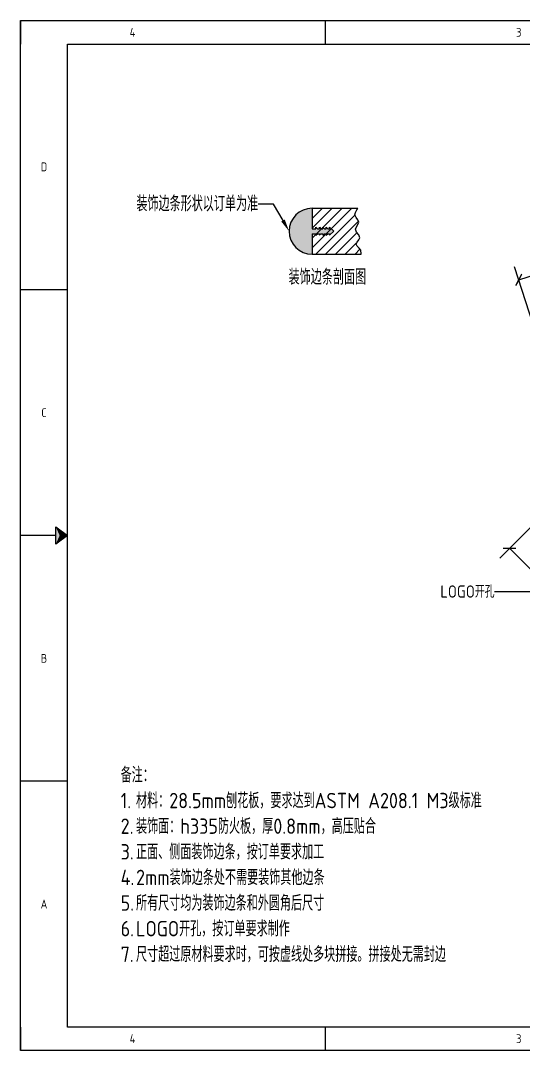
# Model space of a CAD drawing. Header units: millimetres. Extents: x 334 to 23266, y -22310 to 9660.
# Drawn here: x 18429 to 20067, y 6309 to 9660 of the extents above; entities that cross this region are included whole.
import ezdxf
from ezdxf import colors
from ezdxf.entities.mleader import LeaderData, LeaderLine
from ezdxf.enums import TextEntityAlignment as Align
from ezdxf.math import Vec2, Vec3

# ---------------------------------------------------------------- set-up
doc = ezdxf.new("R2010")
doc.units = ezdxf.units.MM
doc.header["$MEASUREMENT"] = 0
doc.layers.get('Defpoints').update_dxf_attribs({"color": 252})
for name, color, linetype in [('DIM', 2, 'Continuous'), ('Remark', 255, 'Continuous'), ('TITLEBLOCK', 255, 'Continuous')]:
    doc.layers.add(name, color=color, linetype=linetype)
doc.styles.add('Dartop Text Style', font='gbenor.shx', dxfattribs={"bigfont": 'gbcbig.shx'})
doc.dimstyles.new('Dartop DIM Style', dxfattribs={"dimscale": 20, "dimtxt": 2.5, "dimasz": 1.5, "dimexe": 2.25, "dimexo": 2, "dimtad": 1, "dimdsep": 46, "dimtxsty": 'Dartop Text Style', "dimblk": 'ARCHTICK', "dimcen": 0.09, "dimadec": 1, "dimazin": 0, "dimtfac": 1, "dimtofl": 0, "dimtmove": 0, "dimatfit": 1, "dimfxl": 1, "dimtolj": 1, "dimtzin": 0, "dimarcsym": 0})

# ---------------------------------------------------------------- blocks, each defined once
blk = doc.blocks.new('*U3')
at = {"color": 254, "linetype": 'Continuous', "extrusion": (0, 0, -1)}
for points in [[(-0.833, 11), (-0.75, 10.812), (-0.75, 11.188)], [(-0.833, 11), (-0.75, 11.188), (-1, 11)], [(-0.833, 11), (-1, 11), (-0.75, 10.812)]]:
    blk.add_solid(points, dxfattribs=at)
blk = doc.blocks.new('TitleBlock_Dartop')
for p, q in [((0, 3350.4), (4761.2, 3350.4)), ((0, 3350.4), (0, 3274.2)), ((992.1, 3274.2), (992.1, 3350.4)), ((0, 76.1), (0, 3274.2)), ((152.3, 76.1), (152.3, 3274.2)), ((152.3, 3274.2), (4685.1, 3274.2)), ((152.3, 2474.7), (0, 2474.7)), ((114.2, 1675.2), (0, 1675.2)), ((152.3, 875.7), (0, 875.7)), ((0, 76.1), (0, 0)), ((4685.1, 76.1), (152.3, 76.1)), ((992.1, 0), (992.1, 76.1)), ((4761.2, 0), (0, 0))]:
    blk.add_line(p, q)
for points in [[(0, 3350.4), (4837.4, 3350.4), (4837.4, 0), (0, 0)], [(152.3, 1675.2), (114.2, 1646.6), (114.2, 1703.7), (152.3, 1675.2)]]:
    blk.add_lwpolyline(points, close=True)
at = {"xscale": 152.2888407109637, "yscale": 152.2888407109637, "zscale": 152.2888407109637}
blk.add_blockref('*U3', (0, 0), dxfattribs=at)
at = {"style": 'Dartop Text Style'}
for s, p in [('4', (363.9, 3312.3)), ('3', (1620.3, 3312.3)), ('D', (76.1, 2874.5)), ('C', (76.1, 2074.9)), ('B', (76.1, 1275.4)), ('A', (76.1, 475.9)), ('4', (363.9, 38.1)), ('3', (1620.3, 38.1))]:
    blk.add_text(s, height=28.6, dxfattribs=at).set_placement(p, align=Align.MIDDLE_CENTER)
for tag, p, height in [('#公差', (3172.6, 852.9), 45), ('#装饰面', (3172.6, 743), 45), ('#表面面积', (3172.6, 626.8), 45), ('#材质重量', (3172.6, 506), 45), ('#型号', (3771.8, 394.4), 45), ('#品名', (3771.8, 280.3), 45), ('#设计', (3121.2, 188.5), 45), ('#图号', (3771.8, 165.8), 45), ('#版本', (4597.7, 150.5), 35), ('#审核', (3121.2, 106.9), 45), ('#比例', (3773.4, 89), 35), ('#材质', (4155.2, 87.2), 35), ('#INDEX', (4357.4, 88.3), 35), ('#PAGE', (4569.8, 86.7), 35)]:
    blk.add_attdef(tag, p, '', height=height, dxfattribs=at)
for tag, p in [('#设计日期', (3412.9, 181.7)), ('#审核日期', (3413.8, 97.7))]:
    blk.add_attdef(tag, text='', height=35, dxfattribs=at).set_placement(p, align=Align.CENTER)
blk = doc.blocks.new('Remark')
at = {"insert": (9.8, -11.6), "char_height": 50, "attachment_point": 1, "style": 'Dartop Text Style'}
blk.add_mtext_dynamic_manual_height_columns('备注：\\P\\pi-50,l50,t50;1.^I材料：28.5mm刨花板，要求达到ASTM A208.1 M3级标准\\P2.^I装饰面：h335防火板，厚0.8mm，高压贴合\\P3.^I正面、侧面装饰边条，按订单要求加工\\P4.^I2mm装饰边条处不需要装饰其他边条\\P5.^I所有尺寸均为装饰边条和外圆角后尺寸\\P6.^ILOGO开孔，按订单要求制作\\P7.^I尺寸超过原材料要求时，可按虚线处多块拼接。拼接处无需封边', width=1204.087, gutter_width=1, heights=[0], dxfattribs=at)
blk = doc.blocks.new('_ArchTick')
at = {"color": 0, "linetype": 'ByBlock', "const_width": 0.15}
blk.add_lwpolyline([(-0.5, -0.5), (0.5, 0.5)], dxfattribs=at)
blk = doc.blocks.new('*D94')
at = {"layer": 'Defpoints', "color": 0, "transparency": 16777216}
for p in [(20255.4, 8179.4, 32), (20018.9, 7942.9), (20902, 7532.8, 32)]:
    blk.add_point(p, dxfattribs=at)
at = {"layer": 'DIM', "color": 0, "lineweight": -2, "transparency": 16777216}
for p, q in [((20227.1, 8151.1), (19987.1, 7911.1)), ((20665.5, 7296.3), (20018.9, 7942.9)), ((20873.7, 7504.5), (20633.6, 7264.5))]:
    blk.add_line(p, q, dxfattribs=at)
at = {"layer": 'DIM', "color": 0, "lineweight": -2, "transparency": 16777216, "xscale": 30, "yscale": 30, "zscale": 30}
for p, rotation in [((20018.9, 7942.9), 135.0000000000037), ((20665.5, 7296.3), 315.0000000000037)]:
    blk.add_blockref('_ArchTick', p, dxfattribs=dict(at, rotation=rotation))
at = {"layer": 'DIM', "color": 0, "transparency": 16777216, "char_height": 50, "attachment_point": 5, "rotation": 315, "style": 'Dartop Text Style'}
for s, insert in [('\\A1;914.4', (20368.7, 7646.1)), ('\\A1;[36]', (20314.9, 7592.3))]:
    blk.add_mtext(s, dxfattribs=dict(at, insert=insert))
blk = doc.blocks.new('*D93')
at = {"layer": 'Defpoints', "color": 0, "transparency": 16777216}
for p in [(22106.4, 9476.9), (22311.4, 8838.9, 32), (20254, 8178, 32)]:
    blk.add_point(p, dxfattribs=at)
at = {"layer": 'DIM', "color": 0, "lineweight": -2, "transparency": 16777216}
for p, q in [((22299.1, 8877), (22092.7, 9519.7)), ((20049, 8816), (22106.4, 9476.9)), ((20241.7, 8216.1), (20035.3, 8858.8))]:
    blk.add_line(p, q, dxfattribs=at)
at = {"layer": 'DIM', "color": 0, "lineweight": -2, "transparency": 16777216, "xscale": 30, "yscale": 30, "zscale": 30}
for p, rotation in [((22106.4, 9476.9), 17.80873793432705), ((20049, 8816), 197.808737934327)]:
    blk.add_blockref('_ArchTick', p, dxfattribs=dict(at, rotation=rotation))
at = {"layer": 'DIM', "color": 0, "transparency": 16777216, "char_height": 50, "attachment_point": 5, "rotation": 17.8087, "style": 'Dartop Text Style'}
for s, insert in [('\\A1;2160.92', (21066.3, 9182.1)), ('\\A1;[85.08]', (21089.5, 9109.7))]:
    blk.add_mtext(s, dxfattribs=dict(at, insert=insert))
blk = doc.blocks.new('Border')
h = blk.add_hatch(color=256)
edge = h.paths.add_edge_path()
edge.add_line((92.4, -8.2), (98.5, -8.2))
edge.add_line((98.5, -8.2), (98.5, -13.2))
edge.add_line((98.5, -13.2), (103.5, -8.2))
edge.add_line((103.5, -8.2), (109.6, -8.2))
edge.add_line((109.6, -8.2), (109.6, -13.2))
edge.add_line((109.6, -13.2), (114.6, -8.2))
edge.add_line((114.6, -8.2), (120.7, -8.2))
edge.add_line((120.7, -8.2), (120.7, -13.2))
edge.add_line((120.7, -13.2), (125.7, -8.2))
edge.add_line((125.7, -8.2), (131.8, -8.2))
edge.add_line((131.8, -8.2), (131.8, -13.2))
edge.add_line((131.8, -13.2), (145.1, 0))
edge.add_line((131.8, 13.2), (145.1, 0))
edge.add_line((131.8, 8.2), (131.8, 13.2))
edge.add_line((125.7, 8.2), (131.8, 8.2))
edge.add_line((120.7, 13.2), (125.7, 8.2))
edge.add_line((120.7, 8.2), (120.7, 13.2))
edge.add_line((114.6, 8.2), (120.7, 8.2))
edge.add_line((109.6, 13.2), (114.6, 8.2))
edge.add_line((109.6, 8.2), (109.6, 13.2))
edge.add_line((103.5, 8.2), (109.6, 8.2))
edge.add_line((98.5, 13.2), (103.5, 8.2))
edge.add_line((98.5, 8.2), (98.5, 13.2))
edge.add_line((92.4, 8.2), (98.5, 8.2))
edge.add_line((87.4, 13.2), (92.4, 8.2))
edge.add_line((87.4, 8.2), (87.4, 13.2))
edge.add_line((74.8, 8.2), (87.4, 8.2))
edge.add_line((74.8, 74.8), (74.8, 8.2))
edge.add_arc((74.8, 0), 74.8, 90, 270)
edge.add_line((74.8, -8.2), (74.8, -74.8))
edge.add_line((74.8, -8.2), (87.4, -8.2))
edge.add_line((87.4, -8.2), (87.4, -13.2))
edge.add_line((87.4, -13.2), (92.4, -8.2))
for p, q in [((74.8, 41.5), (108.1, 74.8)), ((74.8, 9.5), (140.1, 74.8)), ((74.8, -22.5), (172.1, 74.8)), ((74.8, -54.5), (204.1, 74.8)), ((74.8, 74.8), (74.8, 8.2)), ((74.8, 74.8), (223.2, 74.8)), ((215.8, 61), (220.5, 69.1)), ((220.5, 69.1), (223.2, 74.8)), ((86.6, -74.8), (214.3, 52.9)), ((214.2, 53), (215.8, 61)), ((218.1, 45.1), (214.2, 53)), ((223.9, 37.3), (218.1, 45.1)), ((226.8, 29.4), (223.9, 37.3)), ((74.8, 8.2), (87.4, 8.2)), ((87.4, 8.2), (87.4, 13.2)), ((87.4, 13.2), (92.4, 8.2)), ((92.4, 8.2), (98.5, 8.2)), ((98.5, 8.2), (98.5, 13.2)), ((98.5, 13.2), (103.5, 8.2)), ((103.5, 8.2), (109.6, 8.2)), ((109.6, 8.2), (109.6, 13.2)), ((109.6, 13.2), (114.6, 8.2)), ((114.6, 8.2), (120.7, 8.2)), ((118.6, -74.8), (225.7, 32.3)), ((120.7, 8.2), (120.7, 13.2)), ((120.7, 13.2), (125.7, 8.2)), ((125.7, 8.2), (131.8, 8.2)), ((131.8, 8.2), (131.8, 13.2)), ((131.8, 13.2), (145.1, 0)), ((131.8, -13.2), (145.1, 0)), ((215.8, 6.5), (218.7, 14.1)), ((219.6, -2.7), (215.8, 6.5)), ((218.7, 14.1), (223.9, 21.8)), ((223.9, 21.8), (226.8, 29.4)), ((74.8, -8.2), (74.8, -74.8)), ((74.8, -8.2), (87.4, -8.2)), ((87.4, -13.2), (92.4, -8.2)), ((87.4, -8.2), (87.4, -13.2)), ((92.4, -8.2), (98.5, -8.2)), ((98.5, -13.2), (103.5, -8.2)), ((98.5, -8.2), (98.5, -13.2)), ((103.5, -8.2), (109.6, -8.2)), ((109.6, -13.2), (114.6, -8.2)), ((109.6, -8.2), (109.6, -13.2)), ((114.6, -8.2), (120.7, -8.2)), ((120.7, -13.2), (125.7, -8.2)), ((120.7, -8.2), (120.7, -13.2)), ((125.7, -8.2), (131.8, -8.2)), ((131.8, -8.2), (131.8, -13.2)), ((150.6, -74.8), (221, -4.5)), ((226.7, -11.9), (219.6, -2.7)), ((221.1, -35.5), (226.6, -28.3)), ((226.6, -28.3), (230, -21.1)), ((230, -21.1), (226.7, -11.9)), ((182.7, -74.8), (220.5, -37)), ((214.7, -74.8), (230.5, -58.9)), ((218.2, -42.3), (221.1, -35.5)), ((221.1, -48.9), (218.2, -42.3)), ((227.4, -55.3), (221.1, -48.9)), ((233.1, -62), (227.4, -55.3)), ((234.5, -73.4), (233.1, -62)), ((74.8, -74.8), (233.8, -74.8)), ((233.8, -74.8), (234.5, -73.4))]:
    blk.add_line(p, q)
blk.add_arc((74.8, 0), 74.8, 90, 270)
at = {"style": 'Dartop Text Style'}
blk.add_text('装饰边条剖面图', height=50, dxfattribs=at).set_placement((124.4, -148.7), align=Align.MIDDLE_CENTER)
ml = blk.add_multileader_mtext('Standard')
ml.set_content('装饰边条形状以订单为准', color=256, style='Dartop Text Style')
ml.set_leader_properties()
ml.build(insert=Vec2(0, 0))
ml.multileader.update_dxf_attribs({"dogleg_length": 0.36, "arrow_head_size": 40})
ctx = ml.context
ctx.base_point, ctx.char_height, ctx.arrow_head_size, ctx.landing_gap_size, ctx.plane_origin = Vec3(-494.5, 87.8), 50, 40, 0.09, Vec3(226.8, 249.1)
ctx.text_align_type = 2
notes = []
notes.append((ctx, [(0, (1, 1, 0), (-50.3, 87.8), (-1, 0), 50.3, [(0, [(0, 0)], 0, [])])]))
ctx.mtext.insert, ctx.mtext.alignment, ctx.mtext.flow_direction = Vec3(-100.7, 114.8), 3, 5
for ctx, leaders in notes:
    for number, flags, end, landing, length, lines in leaders:
        leader = LeaderData()
        leader.index, (leader.has_last_leader_line, leader.has_dogleg_vector, leader.attachment_direction) = number, flags
        leader.last_leader_point, leader.dogleg_vector, leader.dogleg_length = Vec3(end), Vec3(landing), length
        for number, points, colour, breaks in lines:
            line = LeaderLine()
            line.index, line.vertices, line.color, line.breaks = number, Vec3.list(points), colors.encode_raw_color(colour), breaks
            leader.lines.append(line)
        ctx.leaders.append(leader)

msp = doc.modelspace()

# ---------------------------------------------------------------- block references
at = {"layer": 'Remark'}
for name, p in [('Border', (19302.185, 8974.329)), ('Remark', (18744.544, 7241.969))]:
    msp.add_blockref(name, p, dxfattribs=at)
at = {"layer": 'TITLEBLOCK'}
msp.add_blockref('TitleBlock_Dartop', (18428.931, 6309.2), dxfattribs=at)

# ---------------------------------------------------------------- dimensions: what is measured, and where the dimension line sits
at = {"layer": 'DIM'}
for p1, p2, distance, picture, middle in [((20253.983, 8177.973, 32.048), (22311.358, 8838.87, 32.048), 670.101, '*D93', (21077.726, 9146.413)), ((20901.976, 7532.809, 32.048), (20255.397, 8179.388, 32.048), 334.483, '*D94', (20342.172, 7619.583))]:
    dim = msp.add_aligned_dim(p1=p1, p2=p2, distance=distance, dimstyle='Dartop DIM Style', override={"dimpost": '\\X'}, dxfattribs=at)
    dim.commit()
    dim.dimension.update_dxf_attribs({"geometry": picture, "text_midpoint": middle})

# ---------------------------------------------------------------- leaders
ml = msp.add_multileader_mtext('Standard', dxfattribs=at)
ml.set_content('LOGO开孔', color=256, style='Dartop Text Style')
ml.set_leader_properties()
ml.build(insert=Vec2(0, 0))
ml.multileader.update_dxf_attribs({"dogleg_length": 0.36, "arrow_head_size": 40})
ctx = ml.context
ctx.base_point, ctx.char_height, ctx.arrow_head_size, ctx.landing_gap_size, ctx.plane_origin = Vec3(19815.28, 7800.766, 32.048), 40, 40, 0.09, Vec3(20312.973, 7929.039, 32.048)
ctx.text_align_type = 2
notes = []
notes.append((ctx, [(0, (1, 1, 0), (20090.199, 7800.766, 32.048), (-1, 0), 119.935, [(0, [(20410.277, 8165.929, 32.048)], 0, [])])]))
ctx.mtext.insert, ctx.mtext.alignment, ctx.mtext.flow_direction = Vec3(19970.174, 7822.089, 32.048), 3, 5
ml = msp.add_multileader_mtext('Standard', dxfattribs=at)
ml.set_content('背部和两侧装饰边条', color=256, style='Dartop Text Style')
ml.set_leader_properties()
ml.build(insert=Vec2(0, 0))
ml.multileader.update_dxf_attribs({"dogleg_length": 0.36, "arrow_head_size": 40})
ctx = ml.context
ctx.base_point, ctx.char_height, ctx.arrow_head_size, ctx.landing_gap_size, ctx.plane_origin = Vec3(20210.751, 7732.187, 32.048), 40, 40, 0.09, Vec3(20795.944, 7893.425, 32.048)
ctx.text_align_type = 2
notes.append((ctx, [(0, (1, 1, 0), (20518.876, 7732.187, 32.048), (-1, 0), 50.298, [(0, [(20577.272, 7854.684, 32.048)], 0, [])])]))
ctx.mtext.insert, ctx.mtext.alignment, ctx.mtext.flow_direction = Vec3(20468.488, 7753.731, 32.048), 3, 5
for ctx, leaders in notes:
    for number, flags, end, landing, length, lines in leaders:
        leader = LeaderData()
        leader.index, (leader.has_last_leader_line, leader.has_dogleg_vector, leader.attachment_direction) = number, flags
        leader.last_leader_point, leader.dogleg_vector, leader.dogleg_length = Vec3(end), Vec3(landing), length
        for number, points, colour, breaks in lines:
            line = LeaderLine()
            line.index, line.vertices, line.color, line.breaks = number, Vec3.list(points), colors.encode_raw_color(colour), breaks
            leader.lines.append(line)
        ctx.leaders.append(leader)

doc.saveas('drawing.dxf')
